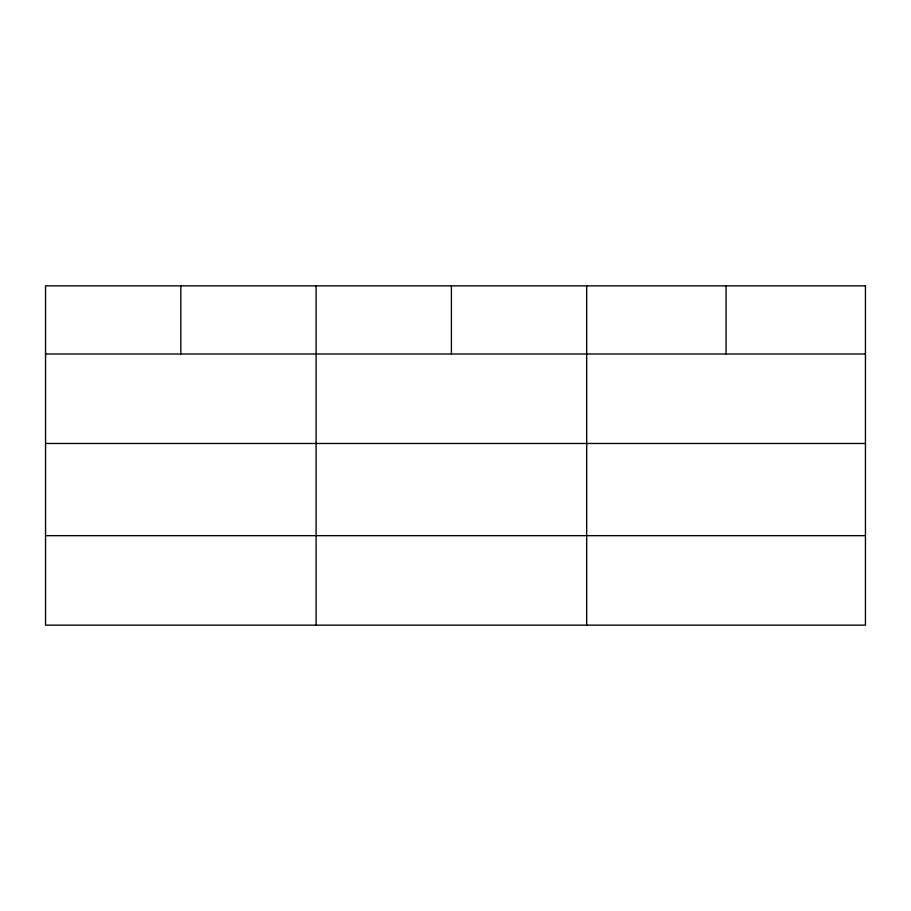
<?xml version="1.0" encoding="UTF-8"?>
<svg xmlns="http://www.w3.org/2000/svg" width="911" height="911" viewBox="0 0 911 911"><rect width="100%" height="100%" fill="white"/><g stroke="black" fill="none" stroke-linecap="round" stroke-linejoin="round"><path stroke-width="1.37" d="M45.55 353.992L865.45 353.992M45.55 443.475L865.45 443.475M45.55 535.668L865.45 535.668M726.067 285.849L726.067 353.992M586.684 285.849L586.684 625.151M451.4 285.849L451.4 353.992M316.117 285.849L316.117 625.151M180.834 285.849L180.834 353.992M865.45 285.849L45.55 285.849L45.55 625.151L865.45 625.151L865.45 285.849"/></g></svg>
